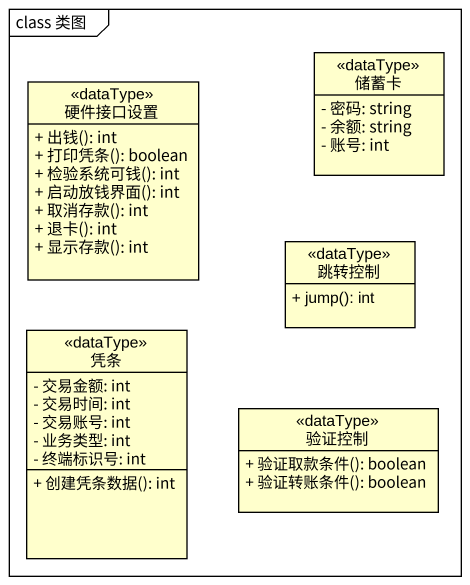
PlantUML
@startuml
mainframe class 类图
hide circle
hide empty members
skinparam classAttributeIconSize 0
class 储蓄卡 <<dataType>> {
  - 密码: string
  - 余额: string
  - 账号: int
}
class 硬件接口设置 <<dataType>> {
  + 出钱(): int
  + 打印凭条(): boolean
  + 检验系统可钱(): int
  + 启动放钱界面(): int
  + 取消存款(): int
  + 退卡(): int
  + 显示存款(): int
}
class 跳转控制 <<dataType>> {
  + jump(): int
}
class 凭条 <<dataType>> {
  - 交易金额: int
  - 交易时间: int
  - 交易账号: int
  - 业务类型: int
  - 终端标识号: int
  + 创建凭条数据(): int
}
class 验证控制 <<dataType>> {
  + 验证取款条件(): boolean
  + 验证转账条件(): boolean
}
@enduml
